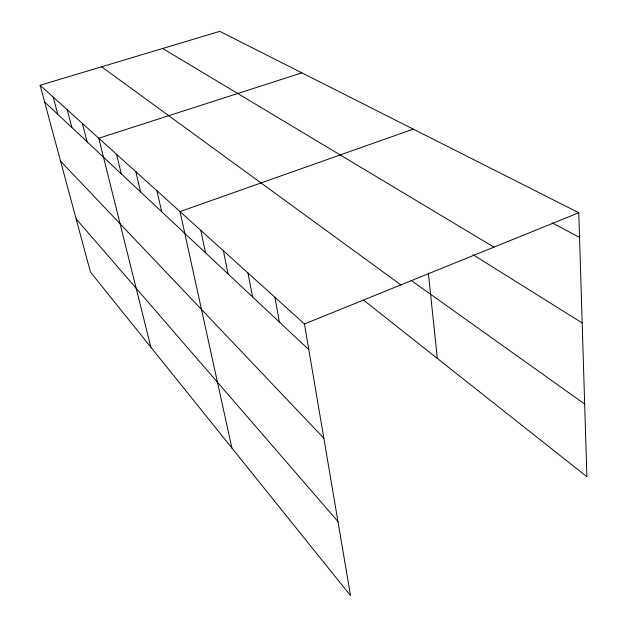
<?xml version="1.0" encoding="UTF-8"?>
<svg xmlns="http://www.w3.org/2000/svg" width="627" height="627" viewBox="0 0 627 627"><rect width="100%" height="100%" fill="white"/><g stroke="black" fill="none" stroke-linecap="round" stroke-linejoin="round"><path stroke-width="0.94" d="M578.784 212.749L219.771 31.35L40.104 85.256L304.463 323.979L578.784 212.749L586.896 476.708L363.66 300.2M413.256 129.115L180.012 211.597L231.904 448.039M301.893 72.85L98.776 138.238L150.856 347.201M552.238 222.883L579.544 237.414M162.699 48.475L493.943 247.148M473.071 254.758L582.169 322.952M410.975 280.277L584.662 404.047M101.652 66.791L400.865 284.893M44.611 101.982L308.813 349.647M60.56 161.131L323.838 438.218M76.118 218.87L337.961 521.539M40.104 85.256L90.453 272.04L350.532 595.65L304.463 323.979M53.185 97.067L57.755 114.302M67.246 109.764L71.878 127.54M82.403 123.448L87.075 141.788M116.52 154.266L121.277 173.851M135.832 171.696L140.613 191.972M156.907 190.733L161.695 211.738M200.789 230.36L205.546 252.846M223.361 250.745L228.071 273.952M247.963 272.957L252.587 296.939M274.885 297.269L279.391 322.066M428.366 273.027L437.332 358.448"/></g></svg>
